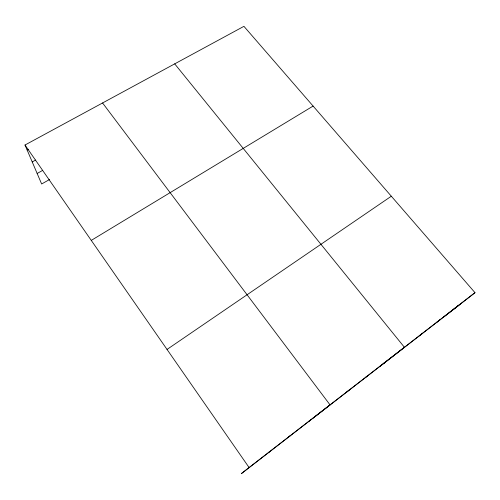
<?xml version="1.0" encoding="UTF-8"?>
<svg xmlns="http://www.w3.org/2000/svg" width="500" height="500" viewBox="0 0 500 500"><rect width="100%" height="100%" fill="white"/><g stroke="black" fill="none" stroke-linecap="round" stroke-linejoin="round"><path stroke-width="0.75" d="M268.694 452.4L270 451.375M288.844 436.8L290.45 435.544M308.575 421.525L310.462 420.05M313.194 418.025L330.05 404.888L102.569 102.969M346.806 391.925L349.231 390.037M365.344 377.575L368.013 375.5M383.5 363.519L386.406 361.262M379.875 366.394L404.431 347.306L174.706 63.863M419.263 335.838L422.619 333.225M436.863 322.212L440.438 319.431M454.113 308.856L457.894 305.919M443.731 316.962L475 292.675L243.931 26.337L25 145.019L41.644 183.988L49.525 179.531M248.1 468.338L475 292.675M461.406 303.238L241.325 473.663L249.1 467.55L25 145.019M167.031 349.438L391.319 196.225M91.269 240.394L313.106 106.075M37.15 173.469L42.581 170.438M32.219 161.925L35.612 160.056M27.106 149.956L28.462 149.219"/></g></svg>
